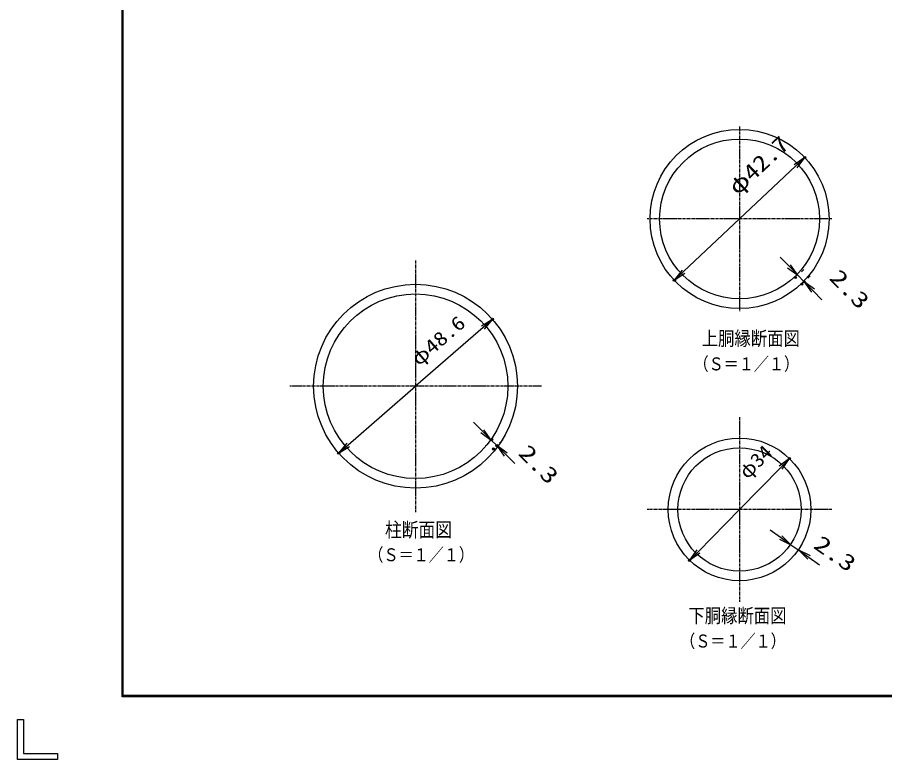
# Model space of a CAD drawing. Units: millimetres, scale not verified. Extents: x -2950 to 2950, y -2100 to 2100.
# Drawn here: x -2950 to -882, y -2100 to -331 of the extents above; entities that cross this region are included whole.
import ezdxf
from ezdxf.enums import TextEntityAlignment as Align

# ---------------------------------------------------------------- set-up
doc = ezdxf.new("R2010")
doc.units = ezdxf.units.MM
doc.header["$LTSCALE"] = 10
doc.header["$PDMODE"] = 32
doc.header["$PDSIZE"] = 5
doc.linetypes.add('USER1', pattern=[1.125, 0.75, -0.125, 0.125, -0.125])
for name, color, linetype, lineweight in [('0-1_1', 7, 'Continuous', 25), ('0-2_0', 7, 'Continuous', 25), ('0-6_WAKU', 7, 'Continuous', 25)]:
    doc.layers.add(name, color=color, linetype=linetype, lineweight=lineweight)
doc.layers.add('0-5_DEFPOINTS', color=7, linetype='Continuous')
doc.styles.add('ＭＳ ゴシック', font='')
doc.styles.get('ＭＳ ゴシック').set_extended_font_data('MS Gothic')

# ---------------------------------------------------------------- blocks, each defined once
blk = doc.blocks.new('DARROWS')
at = {"layer": '0-2_0', "color": 2}
blk.add_line((0, 0), (-9.991, 0), dxfattribs=at)
blk.add_lwpolyline([(-10, -1.667), (0, 0), (-10, 1.667)], dxfattribs=at)

msp = doc.modelspace()

# ---------------------------------------------------------------- linework, layer by layer
at = {"layer": '0-1_1', "color": 4, "linetype": 'USER1'}
for p, q in [((-1228.22, -591.21), (-1228.22, -1031.21)), ((-1008.22, -811.21), (-1448.22, -811.21)), ((-2000.61, -909.98), (-2000.61, -1509.98)), ((-1700.61, -1209.98), (-2300.61, -1209.98)), ((-1228.22, -1283.64), (-1228.22, -1723.64)), ((-1008.22, -1503.64), (-1448.22, -1503.64))]:
    msp.add_line(p, q, dxfattribs=at)
at = {"layer": '0-1_1'}
for centre, radius in [((-1228.22, -811.21), 213.5), ((-1228.22, -811.21), 190.5), ((-2000.61, -1209.98), 243), ((-2000.61, -1209.98), 220), ((-1228.22, -1503.64), 170), ((-1228.22, -1503.64), 147)]:
    msp.add_circle(centre, radius, dxfattribs=at)
at = {"layer": '0-2_0', "color": 2}
for p, q in [((-1094.51, -685.54), (-1228.22, -811.21)), ((-1361.94, -936.88), (-1228.22, -811.21)), ((-1110.31, -924), (-1131.31, -902.57)), ((-1089.32, -945.44), (-1074.09, -960.98)), ((-1053.1, -982.42), (-1032.11, -1003.85)), ((-1839.81, -1070.29), (-2000.61, -1209.98)), ((-2161.4, -1349.67), (-2000.61, -1209.98)), ((-1841.36, -1317.04), (-1862.58, -1295.83)), ((-1820.15, -1338.26), (-1806.79, -1351.62)), ((-1785.58, -1372.83), (-1764.36, -1394.04)), ((-1130.1, -1403.79), (-1228.22, -1503.64)), ((-1326.35, -1603.5), (-1228.22, -1503.64)), ((-1130.48, -1570.38), (-1155.03, -1553.13)), ((-1105.93, -1587.62), (-1086.83, -1601.04)), ((-1062.29, -1618.29), (-1037.74, -1635.53))]:
    msp.add_line(p, q, dxfattribs=at)
at = {"layer": '0-2_0', "color": 1}
for p, q in [((-1080.65, -936.94), (-1075.03, -931.44)), ((-1065.42, -952.49), (-1059.8, -946.99)), ((-1800.69, -1345.52), (-1792.65, -1337.47)), ((-1833.06, -1351.17), (-1834.29, -1352.4))]:
    msp.add_line(p, q, dxfattribs=at)
at = {"layer": '0-5_DEFPOINTS'}
for p in [(-1072.65, -665), (-1094.94, -950.94), (-1383.8, -957.42), (-1079.71, -966.49), (-1074.09, -960.98), (-1817.17, -1050.61), (-1818.92, -1337.03), (-1814.83, -1359.66), (-1806.79, -1351.62), (-2184.05, -1369.35), (-1109.07, -1382.39), (-1347.38, -1624.89)]:
    msp.add_point(p, dxfattribs=at)
at = {"layer": '0-6_WAKU'}
for p, q in [((-2698.73, -1948.67), (-2698.73, 1948.67)), ((-2935.73, -2004.5), (-2935.73, -2085.68)), ((-2854.56, -2100), (-2950.06, -2100))]:
    msp.add_line(p, q, dxfattribs=at)
msp.add_lwpolyline([(-2700.06, 1950), (2799.94, 1950), (2799.94, -1950), (-2700.06, -1950)], close=True, dxfattribs=at)
for points in [[(2798.61, 1948.67), (2798.61, -1948.67), (-2698.73, -1948.67)], [(2797.27, 1947.33), (2797.27, -1947.33), (-2697.39, -1947.33)], [(-2697.39, -1947.33), (-2697.39, 1947.33), (2797.27, 1947.33)], [(-2950.06, -2100), (-2950.06, -2004.5), (-2935.73, -2004.5)], [(-2935.73, -2085.68), (-2854.56, -2085.68), (-2854.56, -2100)]]:
    msp.add_lwpolyline(points, dxfattribs=at)

# ---------------------------------------------------------------- block references
at = {"layer": '0-2_0', "xscale": 3, "yscale": 3}
for p, rotation in [((-1072.65, -665), 43.22218), ((-1089.32, -945.44), 314.40761), ((-1383.8, -957.42), 223.22218), ((-1074.09, -960.98), 134.40761), ((-1817.17, -1050.61), 40.98273), ((-1820.15, -1338.26), 315), ((-2184.05, -1369.35), 220.98273), ((-1806.79, -1351.62), 135), ((-1109.07, -1382.39), 45.49922), ((-1105.93, -1587.62), 324.91053), ((-1347.38, -1624.89), 225.49922), ((-1086.83, -1601.04), 144.91053)]:
    msp.add_blockref('DARROWS', p, dxfattribs=dict(at, rotation=rotation))

# ---------------------------------------------------------------- texts
at = {"layer": '0-1_1', "color": 4, "style": 'ＭＳ ゴシック', "width": 0.85}
for s, height, p in [('上胴縁断面図', 33.65, (-1318.51, -1123.05)), ('（Ｓ＝１／１）', 31.01, (-1337.9, -1181.49)), ('柱断面図', 34.46, (-2073.61, -1579.61)), ('（Ｓ＝１／１）', 31.01, (-2113.11, -1636.45)), ('下胴縁断面図', 33.65, (-1350.33, -1783.66)), ('（Ｓ＝１／１）', 31.01, (-1369.72, -1842.11))]:
    msp.add_text(s, height=height, dxfattribs=at).set_placement(p, align=Align.BOTTOM_LEFT)
at = {"layer": '0-2_0', "color": 3, "style": 'ＭＳ ゴシック'}
for s, height, rotation, width, p in [('φ42.7', 38.48, 43.222, 1.2, (-1225.18, -765.1)), ('2.3', 38.49, 314.408, 1.35, (-1024.43, -962.07)), ('φ48.6', 33.67, 40.983, 1.2, (-1986.52, -1171.37)), ('2.3', 38.49, 315, 1.35, (-1766.15, -1380.27)), ('φ34', 33.67, 45.499, 1.1, (-1202.2, -1440.67)), ('2.3', 38.49, 324.911, 1.35, (-1061.28, -1603.44))]:
    msp.add_text(s, height=height, rotation=rotation, dxfattribs=dict(at, width=width)).set_placement(p, align=Align.BOTTOM_LEFT)

doc.saveas('drawing.dxf')
